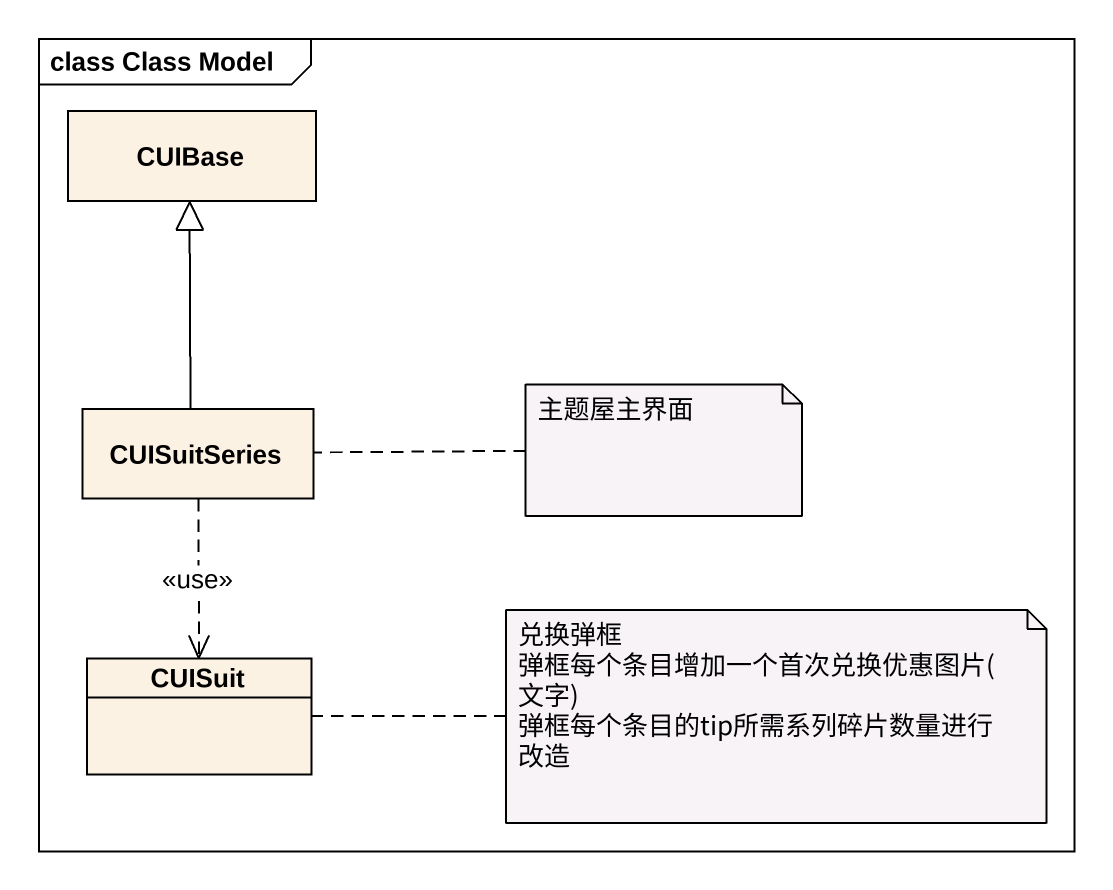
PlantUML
@startuml
mainframe class Class Model
hide circle
hide empty members
class CUIBase
class CUISuitSeries
class CUISuit
CUISuitSeries -up-|> CUIBase
CUISuitSeries ..> CUISuit : <<use>>
note right of CUISuitSeries : 主题屋主界面
note right of CUISuit
  兑换弹框
  弹框每个条目增加一个首次兑换优惠图片(文字)
  弹框每个条目的tip所需系列碎片数量进行改造
end note
@enduml
